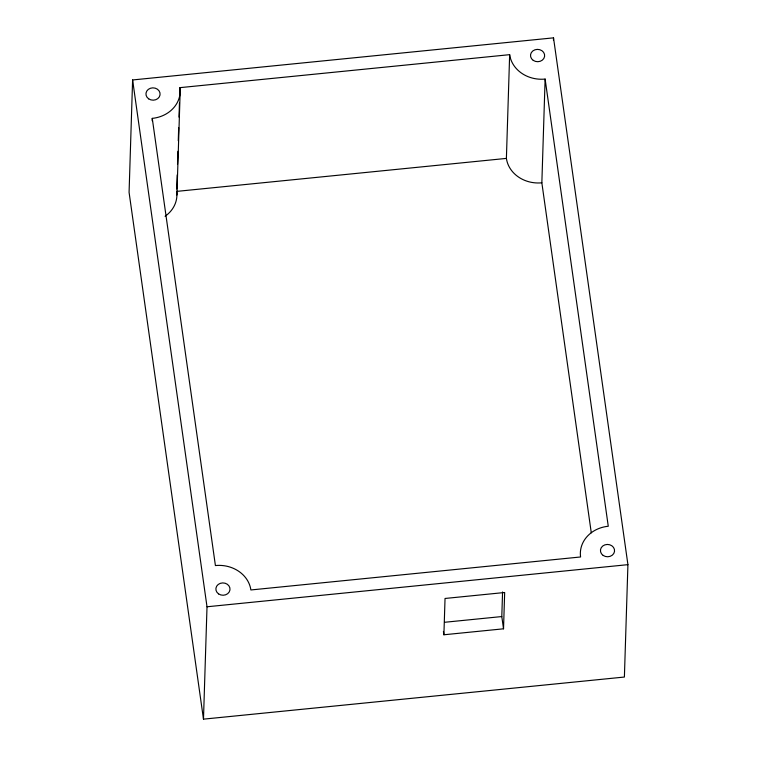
<?xml version="1.0" encoding="UTF-8"?>
<svg xmlns="http://www.w3.org/2000/svg" width="757" height="757" viewBox="0 0 757 757"><rect width="100%" height="100%" fill="white"/><g stroke="black" fill="none" stroke-linecap="round" stroke-linejoin="round"><path stroke-width="1.14" d="M132.607 79.958L129.078 192.344L203.482 719.15L624.393 677.042L627.922 564.656L553.518 37.85L132.607 79.958L207.011 606.773L203.482 719.15M152.185 120.732L152.261 118.376A31.813 27.744 1.8 0 0 179.939 87.651L509.65 54.665A31.813 27.744 1.8 0 0 545.116 79.069L608.268 526.247A31.813 27.744 1.8 0 0 580.591 556.972L250.879 589.958A31.813 27.744 1.8 0 0 215.414 565.555L152.261 118.376M176.75 189.023L177.195 174.886M177.535 164.269L177.942 151.305M178.274 140.698L178.68 127.734M179.012 117.117L179.456 102.971M179.787 92.363L179.939 87.651M176.92 195.013L180.175 91.275M443.895 634.773L445.04 598.465L504.664 592.504L503.528 628.812L443.895 634.773L443.422 631.433M591.283 532.824L541.851 182.806A31.813 27.744 1.8 0 1 506.395 158.402L509.65 54.665M503.528 628.812L501.796 616.558L502.572 591.965M541.851 182.806L545.116 79.069M553.452 40.187L553.518 37.85M176.684 191.389L506.395 158.402M207.011 606.773L627.922 564.656M444.501 622.292L501.796 616.558M176.788 192.287A31.813 27.744 1.8 0 1 165.083 216.284M603.159 555.43A7.068 6.16 1.8 0 0 614.504 551.512A7.068 6.16 1.8 0 0 604.852 544.87A7.068 6.16 1.8 0 0 603.159 555.43M218.593 593.904A7.068 6.16 1.8 0 0 229.948 589.987A7.068 6.16 1.8 0 0 220.296 583.344A7.068 6.16 1.8 0 0 218.593 593.904M148.675 98.845A7.068 6.16 1.8 0 0 160.03 94.918A7.068 6.16 1.8 0 0 150.378 88.276A7.068 6.16 1.8 0 0 148.675 98.845M533.24 60.371A7.068 6.16 1.8 0 0 544.586 56.444A7.068 6.16 1.8 0 0 534.934 49.801A7.068 6.16 1.8 0 0 533.24 60.371"/></g></svg>
